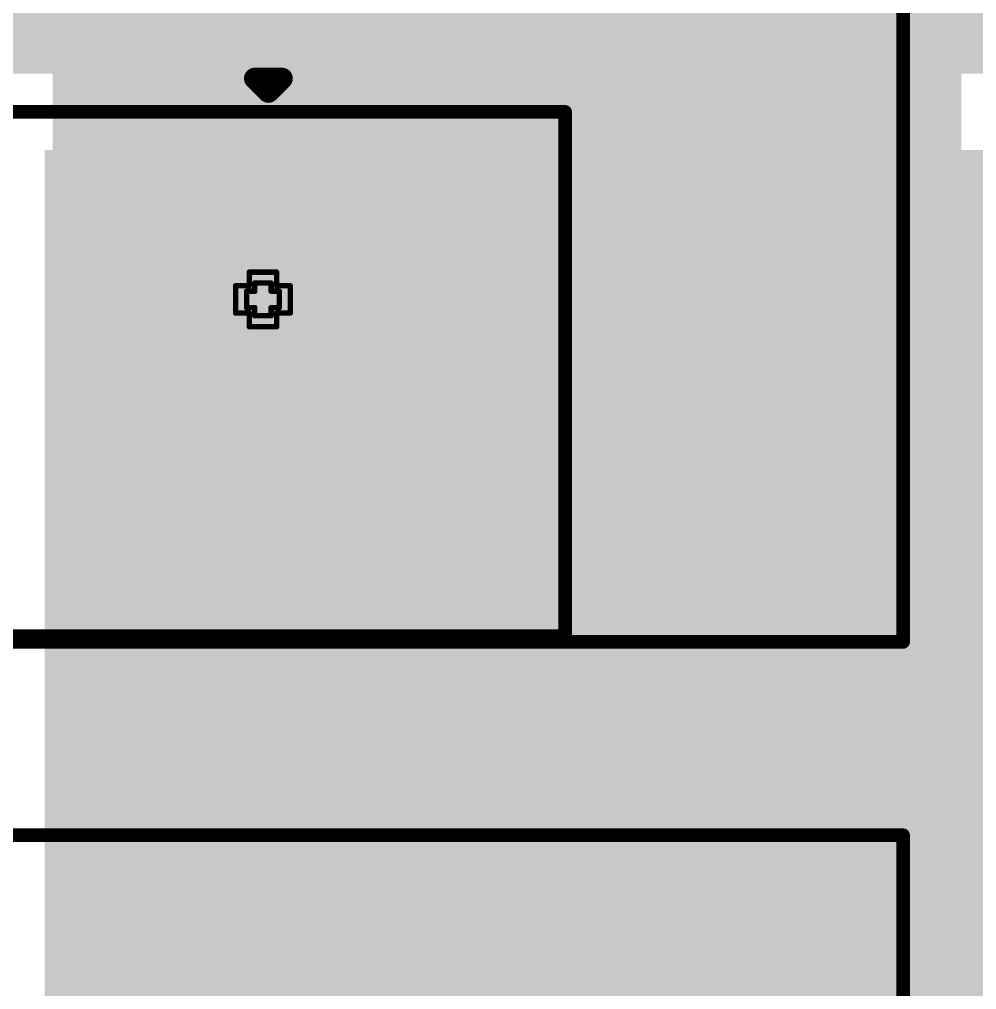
# Model space of a CAD drawing. Header units: inches. Extents: x 68 to 568, y 3 to 460.
# Drawn here: x 235.43 to 244.34, y 67.72 to 76.76 of the extents above; entities that cross this region are included whole.
import ezdxf

# ---------------------------------------------------------------- set-up
doc = ezdxf.new("R2010")
doc.units = ezdxf.units.IN
for name, color, linetype in [('Bottom Layer', 5, 'Continuous'), ('Bottom Solder', 6, 'Continuous'), ('Drill Drawing', 1, 'Continuous'), ('Layer 1', 16, 'Continuous'), ('Layer 2', 76, 'Continuous'), ('Multi-Layer', 9, 'Continuous'), ('Pad Holes', 156, 'Continuous'), ('Top Layer', 1, 'Continuous'), ('Top Overlay', 2, 'Continuous'), ('Top Solder', 216, 'Continuous')]:
    doc.layers.add(name, color=color, linetype=linetype)

# ---------------------------------------------------------------- blocks, each defined once
blk = doc.blocks.new('XSD366_094_11')
at = {"layer": 'Top Overlay'}
for points in [[(-8.5, 12.5, 0.127, 0.127, 0), (-8.5, 0.9, 0.127, 0.127, 0)], [(8.5, 0.9, 0.127, 0.127, 0), (-8.5, 0.9, 0.127, 0.127, 0)], [(8.5, -0.9, 0.127, 0.127, 0), (-8.5, -0.9, 0.127, 0.127, 0)], [(-8.5, -0.9, 0.127, 0.127, 0), (-8.5, -12.5, 0.127, 0.127, 0)]]:
    blk.add_lwpolyline(points, format="xyseb", dxfattribs=at)
for points in [[(-8.5317, 0.9, 0.0635, 0.0635, 1), (-8.4682, 0.9, 0.0635, 0.0635, 1)], [(-8.5317, 0.9, 0.0635, 0.0635, 1), (-8.4682, 0.9, 0.0635, 0.0635, 1)], [(-8.5317, -0.9, 0.0635, 0.0635, 1), (-8.4682, -0.9, 0.0635, 0.0635, 1)], [(-8.5317, -0.9, 0.0635, 0.0635, 1), (-8.4682, -0.9, 0.0635, 0.0635, 1)]]:
    blk.add_lwpolyline(points, format="xyseb", close=True, dxfattribs=at)
blk = doc.blocks.new('TO_220_2_61')
at = {"layer": 'Bottom Layer'}
blk.add_hatch(color=5, dxfattribs=at).paths.add_polyline_path([(-3.54, 1.25), (-1.54, 1.25), (-1.54, -1.25), (-3.54, -1.25)])
h = blk.add_hatch(color=5, dxfattribs=at)
edge = h.paths.add_edge_path()
edge.add_arc((2.54, -0.25), 1, 180, 360)
edge.add_line((3.54, -0.25), (3.54, 0.25))
edge.add_arc((2.54, 0.25), 1, 0, 180)
edge.add_line((1.54, 0.25), (1.54, -0.25))
at = {"layer": 'Bottom Solder'}
blk.add_hatch(color=6, dxfattribs=at).paths.add_polyline_path([(-3.5908, 1.3008), (-1.4892, 1.3008), (-1.4892, -1.3008), (-3.5908, -1.3008)])
h = blk.add_hatch(color=6, dxfattribs=at)
edge = h.paths.add_edge_path()
edge.add_arc((2.54, -0.25), 1.0508, 180, 360)
edge.add_line((3.5908, -0.25), (3.5908, 0.25))
edge.add_arc((2.54, 0.25), 1.0508, 0, 180)
edge.add_line((1.4892, 0.25), (1.4892, -0.25))
at = {"layer": 'Layer 1'}
blk.add_hatch(color=16, dxfattribs=at).paths.add_polyline_path([(-3.54, 1.25), (-1.54, 1.25), (-1.54, -1.25), (-3.54, -1.25)])
h = blk.add_hatch(color=16, dxfattribs=at)
edge = h.paths.add_edge_path()
edge.add_arc((2.54, -0.25), 1, 180, 360)
edge.add_line((3.54, -0.25), (3.54, 0.25))
edge.add_arc((2.54, 0.25), 1, 0, 180)
edge.add_line((1.54, 0.25), (1.54, -0.25))
at = {"layer": 'Layer 2'}
blk.add_hatch(color=76, dxfattribs=at).paths.add_polyline_path([(-3.54, 1.25), (-1.54, 1.25), (-1.54, -1.25), (-3.54, -1.25)])
h = blk.add_hatch(color=76, dxfattribs=at)
edge = h.paths.add_edge_path()
edge.add_arc((2.54, -0.25), 1, 180, 360)
edge.add_line((3.54, -0.25), (3.54, 0.25))
edge.add_arc((2.54, 0.25), 1, 0, 180)
edge.add_line((1.54, 0.25), (1.54, -0.25))
at = {"layer": 'Multi-Layer'}
blk.add_hatch(color=9, dxfattribs=at).paths.add_polyline_path([(-3.54, 1.25), (-1.54, 1.25), (-1.54, -1.25), (-3.54, -1.25)])
h = blk.add_hatch(color=9, dxfattribs=at)
edge = h.paths.add_edge_path()
edge.add_arc((2.54, -0.25), 1, 180, 360)
edge.add_line((3.54, -0.25), (3.54, 0.25))
edge.add_arc((2.54, 0.25), 1, 0, 180)
edge.add_line((1.54, 0.25), (1.54, -0.25))
at = {"layer": 'Pad Holes'}
h = blk.add_hatch(color=7, dxfattribs=at)
edge = h.paths.add_edge_path()
edge.add_arc((-2.54, 0), 0.7, 0, 360)
h = blk.add_hatch(color=7, dxfattribs=at)
edge = h.paths.add_edge_path()
edge.add_arc((2.54, 0), 0.7, 0, 360)
at = {"layer": 'Top Layer'}
blk.add_hatch(color=1, dxfattribs=at).paths.add_polyline_path([(-3.54, 1.25), (-1.54, 1.25), (-1.54, -1.25), (-3.54, -1.25)])
h = blk.add_hatch(color=1, dxfattribs=at)
edge = h.paths.add_edge_path()
edge.add_arc((2.54, -0.25), 1, 180, 360)
edge.add_line((3.54, -0.25), (3.54, 0.25))
edge.add_arc((2.54, 0.25), 1, 0, 180)
edge.add_line((1.54, 0.25), (1.54, -0.25))
at = {"layer": 'Top Overlay'}
for points in [[(-5.3506, 0.3805), (-3.9676, 0.3805), (-3.9676, 3.1345), (-5.3506, 3.1345)], [(-5.3506, -1.7465), (-3.959, -1.7465), (-3.959, 0.6604), (-5.3506, 0.6604)]]:
    blk.add_hatch(color=2, dxfattribs=at).paths.add_polyline_path(points)
at = {"layer": 'Top Solder'}
blk.add_hatch(color=216, dxfattribs=at).paths.add_polyline_path([(-3.5908, 1.3008), (-1.4892, 1.3008), (-1.4892, -1.3008), (-3.5908, -1.3008)])
h = blk.add_hatch(color=216, dxfattribs=at)
edge = h.paths.add_edge_path()
edge.add_arc((2.54, -0.25), 1.0508, 180, 360)
edge.add_line((3.5908, -0.25), (3.5908, 0.25))
edge.add_arc((2.54, 0.25), 1.0508, 0, 180)
edge.add_line((1.4892, 0.25), (1.4892, -0.25))
at = {"layer": 'Top Overlay'}
for points in [[(5.354, 3.135, 0.127, 0.127, 0), (-5.354, 3.135, 0.127, 0.127, 0)], [(-5.354, 3.135, 0.127, 0.127, 0), (-5.354, -1.745, 0.127, 0.127, 0)], [(5.354, 3.135, 0.127, 0.127, 0), (5.354, -1.745, 0.127, 0.127, 0)], [(-5.353, -1.746, 0.127, 0.127, 0), (-5.354, -1.745, 0.127, 0.127, 0)], [(5.354, -1.746, 0.127, 0.127, 0), (-5.353, -1.746, 0.127, 0.127, 0)], [(-2.5908, -1.9304, 0.2, 0.2, 0), (-2.7178, -2.0574, 0.2, 0.2, 0)], [(-2.4638, -2.0574, 0.2, 0.2, 0), (-2.5908, -1.9304, 0.2, 0.2, 0)], [(-2.4638, -2.0574, 0.2, 0.2, 0), (-2.7178, -2.0574, 0.2, 0.2, 0)]]:
    blk.add_lwpolyline(points, format="xyseb", dxfattribs=at)
for points in [[(-5.3857, 3.135, 0.0635, 0.0635, 1), (-5.3222, 3.135, 0.0635, 0.0635, 1)], [(-5.3857, 3.135, 0.0635, 0.0635, 1), (-5.3222, 3.135, 0.0635, 0.0635, 1)], [(5.3222, 3.135, 0.0635, 0.0635, 1), (5.3857, 3.135, 0.0635, 0.0635, 1)], [(5.3222, 3.135, 0.0635, 0.0635, 1), (5.3857, 3.135, 0.0635, 0.0635, 1)], [(-5.3857, -1.745, 0.0635, 0.0635, 1), (-5.3222, -1.745, 0.0635, 0.0635, 1)], [(-5.3857, -1.745, 0.0635, 0.0635, 1), (-5.3222, -1.745, 0.0635, 0.0635, 1)], [(-5.3847, -1.746, 0.0635, 0.0635, 1), (-5.3212, -1.746, 0.0635, 0.0635, 1)], [(-5.3847, -1.746, 0.0635, 0.0635, 1), (-5.3212, -1.746, 0.0635, 0.0635, 1)], [(5.3222, -1.745, 0.0635, 0.0635, 1), (5.3857, -1.745, 0.0635, 0.0635, 1)], [(5.3222, -1.746, 0.0635, 0.0635, 1), (5.3857, -1.746, 0.0635, 0.0635, 1)], [(-2.6408, -1.9304, 0.1, 0.1, 1), (-2.5408, -1.9304, 0.1, 0.1, 1)], [(-2.6408, -1.9304, 0.1, 0.1, 1), (-2.5408, -1.9304, 0.1, 0.1, 1)], [(-2.7678, -2.0574, 0.1, 0.1, 1), (-2.6678, -2.0574, 0.1, 0.1, 1)], [(-2.7678, -2.0574, 0.1, 0.1, 1), (-2.6678, -2.0574, 0.1, 0.1, 1)], [(-2.5138, -2.0574, 0.1, 0.1, 1), (-2.4138, -2.0574, 0.1, 0.1, 1)], [(-2.5138, -2.0574, 0.1, 0.1, 1), (-2.4138, -2.0574, 0.1, 0.1, 1)]]:
    blk.add_lwpolyline(points, format="xyseb", close=True, dxfattribs=at)

msp = doc.modelspace()

# ---------------------------------------------------------------- hatches: boundary and pattern name
at = {"layer": 'Bottom Layer'}
msp.add_hatch(color=5, dxfattribs=at).paths.add_polyline_path([(235.7374, 71.7292), (244.1956, 71.7292), (244.1956, 84.5308), (235.7374, 84.5308)])
at = {"layer": 'Top Layer'}
for points in [[(225.298, 76.2504), (269.1638, 76.2504), (269.1638, 82.4737), (225.298, 82.4737)], [(235.6612, 58.2164), (245.1862, 58.2164), (245.1862, 75.5392), (235.6612, 75.5392)]]:
    msp.add_hatch(color=1, dxfattribs=at).paths.add_polyline_path(points)

# ---------------------------------------------------------------- linework, layer by layer
at = {"layer": 'Drill Drawing'}
for points in [[(237.567, 74.2762, 0.0508, 0.0508, 0), (237.567, 74.4032, 0.0508, 0.0508, 0)], [(237.567, 74.4032, 0.0508, 0.0508, 0), (237.821, 74.4032, 0.0508, 0.0508, 0)], [(237.821, 74.2762, 0.0508, 0.0508, 0), (237.821, 74.4032, 0.0508, 0.0508, 0)], [(237.44, 74.0222, 0.0508, 0.0508, 0), (237.44, 74.2762, 0.0508, 0.0508, 0)], [(237.44, 74.2762, 0.0508, 0.0508, 0), (237.567, 74.2762, 0.0508, 0.0508, 0)], [(237.6178, 74.2254, 0.0508, 0.0508, 0), (237.6178, 74.3016, 0.0508, 0.0508, 0)], [(237.6178, 74.3016, 0.0508, 0.0508, 0), (237.7702, 74.3016, 0.0508, 0.0508, 0)], [(237.7702, 74.2254, 0.0508, 0.0508, 0), (237.7702, 74.3016, 0.0508, 0.0508, 0)], [(237.821, 74.2762, 0.0508, 0.0508, 0), (237.948, 74.2762, 0.0508, 0.0508, 0)], [(237.948, 74.0222, 0.0508, 0.0508, 0), (237.948, 74.2762, 0.0508, 0.0508, 0)], [(237.5416, 74.073, 0.0508, 0.0508, 0), (237.5416, 74.2254, 0.0508, 0.0508, 0)], [(237.5416, 74.2254, 0.0508, 0.0508, 0), (237.6178, 74.2254, 0.0508, 0.0508, 0)], [(237.7702, 74.2254, 0.0508, 0.0508, 0), (237.8464, 74.2254, 0.0508, 0.0508, 0)], [(237.8464, 74.073, 0.0508, 0.0508, 0), (237.8464, 74.2254, 0.0508, 0.0508, 0)], [(237.5416, 74.073, 0.0508, 0.0508, 0), (237.6178, 74.073, 0.0508, 0.0508, 0)], [(237.6178, 73.9968, 0.0508, 0.0508, 0), (237.6178, 74.073, 0.0508, 0.0508, 0)], [(237.7702, 74.073, 0.0508, 0.0508, 0), (237.8464, 74.073, 0.0508, 0.0508, 0)], [(237.7702, 73.9968, 0.0508, 0.0508, 0), (237.7702, 74.073, 0.0508, 0.0508, 0)], [(237.44, 74.0222, 0.0508, 0.0508, 0), (237.567, 74.0222, 0.0508, 0.0508, 0)], [(237.567, 73.8952, 0.0508, 0.0508, 0), (237.567, 74.0222, 0.0508, 0.0508, 0)], [(237.6178, 73.9968, 0.0508, 0.0508, 0), (237.7702, 73.9968, 0.0508, 0.0508, 0)], [(237.821, 74.0222, 0.0508, 0.0508, 0), (237.948, 74.0222, 0.0508, 0.0508, 0)], [(237.821, 73.8952, 0.0508, 0.0508, 0), (237.821, 74.0222, 0.0508, 0.0508, 0)], [(237.567, 73.8952, 0.0508, 0.0508, 0), (237.821, 73.8952, 0.0508, 0.0508, 0)]]:
    msp.add_lwpolyline(points, format="xyseb", dxfattribs=at)
for points in [[(237.5543, 74.4032, 0.0254, 0.0254, 1), (237.5797, 74.4032, 0.0254, 0.0254, 1)], [(237.5543, 74.4032, 0.0254, 0.0254, 1), (237.5797, 74.4032, 0.0254, 0.0254, 1)], [(237.8083, 74.4032, 0.0254, 0.0254, 1), (237.8337, 74.4032, 0.0254, 0.0254, 1)], [(237.8083, 74.4032, 0.0254, 0.0254, 1), (237.8337, 74.4032, 0.0254, 0.0254, 1)], [(237.4273, 74.2762, 0.0254, 0.0254, 1), (237.4527, 74.2762, 0.0254, 0.0254, 1)], [(237.4273, 74.2762, 0.0254, 0.0254, 1), (237.4527, 74.2762, 0.0254, 0.0254, 1)], [(237.5543, 74.2762, 0.0254, 0.0254, 1), (237.5797, 74.2762, 0.0254, 0.0254, 1)], [(237.5543, 74.2762, 0.0254, 0.0254, 1), (237.5797, 74.2762, 0.0254, 0.0254, 1)], [(237.6051, 74.3016, 0.0254, 0.0254, 1), (237.6305, 74.3016, 0.0254, 0.0254, 1)], [(237.6051, 74.3016, 0.0254, 0.0254, 1), (237.6305, 74.3016, 0.0254, 0.0254, 1)], [(237.7575, 74.3016, 0.0254, 0.0254, 1), (237.7829, 74.3016, 0.0254, 0.0254, 1)], [(237.7575, 74.3016, 0.0254, 0.0254, 1), (237.7829, 74.3016, 0.0254, 0.0254, 1)], [(237.8083, 74.2762, 0.0254, 0.0254, 1), (237.8337, 74.2762, 0.0254, 0.0254, 1)], [(237.8083, 74.2762, 0.0254, 0.0254, 1), (237.8337, 74.2762, 0.0254, 0.0254, 1)], [(237.9353, 74.2762, 0.0254, 0.0254, 1), (237.9607, 74.2762, 0.0254, 0.0254, 1)], [(237.9353, 74.2762, 0.0254, 0.0254, 1), (237.9607, 74.2762, 0.0254, 0.0254, 1)], [(237.5289, 74.2254, 0.0254, 0.0254, 1), (237.5543, 74.2254, 0.0254, 0.0254, 1)], [(237.5289, 74.2254, 0.0254, 0.0254, 1), (237.5543, 74.2254, 0.0254, 0.0254, 1)], [(237.6051, 74.2254, 0.0254, 0.0254, 1), (237.6305, 74.2254, 0.0254, 0.0254, 1)], [(237.6051, 74.2254, 0.0254, 0.0254, 1), (237.6305, 74.2254, 0.0254, 0.0254, 1)], [(237.7575, 74.2254, 0.0254, 0.0254, 1), (237.7829, 74.2254, 0.0254, 0.0254, 1)], [(237.7575, 74.2254, 0.0254, 0.0254, 1), (237.7829, 74.2254, 0.0254, 0.0254, 1)], [(237.8337, 74.2254, 0.0254, 0.0254, 1), (237.8591, 74.2254, 0.0254, 0.0254, 1)], [(237.8337, 74.2254, 0.0254, 0.0254, 1), (237.8591, 74.2254, 0.0254, 0.0254, 1)], [(237.5289, 74.073, 0.0254, 0.0254, 1), (237.5543, 74.073, 0.0254, 0.0254, 1)], [(237.5289, 74.073, 0.0254, 0.0254, 1), (237.5543, 74.073, 0.0254, 0.0254, 1)], [(237.6051, 74.073, 0.0254, 0.0254, 1), (237.6305, 74.073, 0.0254, 0.0254, 1)], [(237.6051, 74.073, 0.0254, 0.0254, 1), (237.6305, 74.073, 0.0254, 0.0254, 1)], [(237.7575, 74.073, 0.0254, 0.0254, 1), (237.7829, 74.073, 0.0254, 0.0254, 1)], [(237.7575, 74.073, 0.0254, 0.0254, 1), (237.7829, 74.073, 0.0254, 0.0254, 1)], [(237.8337, 74.073, 0.0254, 0.0254, 1), (237.8591, 74.073, 0.0254, 0.0254, 1)], [(237.8337, 74.073, 0.0254, 0.0254, 1), (237.8591, 74.073, 0.0254, 0.0254, 1)], [(237.4273, 74.0222, 0.0254, 0.0254, 1), (237.4527, 74.0222, 0.0254, 0.0254, 1)], [(237.4273, 74.0222, 0.0254, 0.0254, 1), (237.4527, 74.0222, 0.0254, 0.0254, 1)], [(237.5543, 74.0222, 0.0254, 0.0254, 1), (237.5797, 74.0222, 0.0254, 0.0254, 1)], [(237.5543, 74.0222, 0.0254, 0.0254, 1), (237.5797, 74.0222, 0.0254, 0.0254, 1)], [(237.6051, 73.9968, 0.0254, 0.0254, 1), (237.6305, 73.9968, 0.0254, 0.0254, 1)], [(237.6051, 73.9968, 0.0254, 0.0254, 1), (237.6305, 73.9968, 0.0254, 0.0254, 1)], [(237.7575, 73.9968, 0.0254, 0.0254, 1), (237.7829, 73.9968, 0.0254, 0.0254, 1)], [(237.7575, 73.9968, 0.0254, 0.0254, 1), (237.7829, 73.9968, 0.0254, 0.0254, 1)], [(237.8083, 74.0222, 0.0254, 0.0254, 1), (237.8337, 74.0222, 0.0254, 0.0254, 1)], [(237.8083, 74.0222, 0.0254, 0.0254, 1), (237.8337, 74.0222, 0.0254, 0.0254, 1)], [(237.9353, 74.0222, 0.0254, 0.0254, 1), (237.9607, 74.0222, 0.0254, 0.0254, 1)], [(237.9353, 74.0222, 0.0254, 0.0254, 1), (237.9607, 74.0222, 0.0254, 0.0254, 1)], [(237.5543, 73.8952, 0.0254, 0.0254, 1), (237.5797, 73.8952, 0.0254, 0.0254, 1)], [(237.5543, 73.8952, 0.0254, 0.0254, 1), (237.5797, 73.8952, 0.0254, 0.0254, 1)], [(237.8083, 73.8952, 0.0254, 0.0254, 1), (237.8337, 73.8952, 0.0254, 0.0254, 1)], [(237.8083, 73.8952, 0.0254, 0.0254, 1), (237.8337, 73.8952, 0.0254, 0.0254, 1)]]:
    msp.add_lwpolyline(points, format="xyseb", close=True, dxfattribs=at)

# ---------------------------------------------------------------- block references
at = {"rotation": 180}
for name, p in [('XSD366_094_11', (235.154, 70.0598)), ('TO_220_2_61', (235.154, 74.1492))]:
    msp.add_blockref(name, p, dxfattribs=at)

doc.saveas('drawing.dxf')
